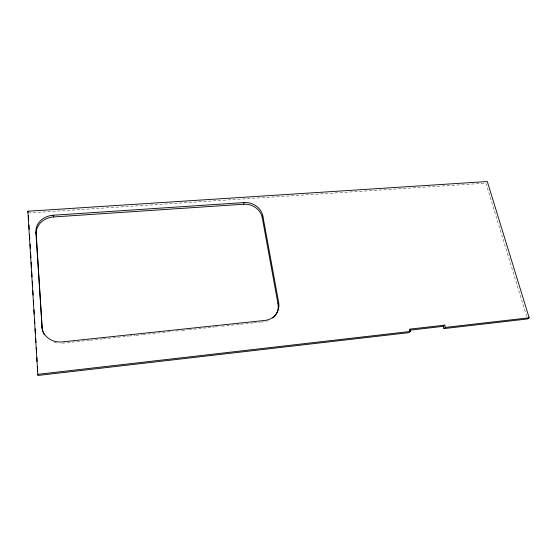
<?xml version="1.0" encoding="UTF-8"?>
<svg xmlns="http://www.w3.org/2000/svg" width="557" height="557" viewBox="0 0 557 557"><rect width="100%" height="100%" fill="white"/><g stroke="black" fill="none" stroke-linecap="round" stroke-linejoin="round"><path stroke-width="0.42" stroke-dasharray="2.79 2.09" d="M89.378 340.285L62.558 343.133A19.203 17.33 -13 0 1 60.038 343.251M90.241 340.195L102.356 338.907M103.219 338.816L128.305 336.15M129.168 336.052L135.226 335.411M136.089 335.321L142.146 334.673M143.01 334.583L172.419 331.457M175.88 331.088L181.074 330.538M181.937 330.447L187.994 329.8M188.858 329.709L207.023 327.781M207.886 327.69L213.944 327.043M214.807 326.952L218.267 326.583M221.728 326.214L239.893 324.285M240.756 324.195L252.871 322.907M253.734 322.816L259.792 322.169M260.655 322.078L264.115 321.709A17.232 15.93 25 0 0 266.295 321.34M28.254 212.969L485.913 183.135L527.221 318.131M56.717 342.938A19.203 17.33 -13 0 1 52.755 341.796M268.383 320.693A17.232 15.93 25 0 1 267.005 321.152"/><path stroke-width="0.84" d="M44.393 334.813A19.203 17.33 -13 0 1 42.116 327.6L36.24 233.905A18.27 15.791 -4 0 1 53.437 216.965L243.688 204.231L244.203 202.56A16.592 14.579 18.9 0 1 262.855 216.053L278.674 302.5L277.978 303.816A17.232 15.93 25 0 1 272.819 318.117M277.978 303.816L262.263 217.676L262.855 216.053M444.716 325.149L409.715 329.145L410.286 331.464L409.047 332.633L37.876 375.481L27.85 211.221L487.312 181.519L529.15 317.782L527.479 318.959L443.95 328.602L443.351 326.325L444.716 325.149L445.322 327.425L443.95 328.602M37.479 374.367L410.286 331.464M445.322 327.425L529.15 317.782M409.332 330.224L443.351 326.325M42.116 327.6L35.864 232.234A18.353 15.847 -3.9 0 1 53.145 215.246L244.203 202.56M27.85 211.221L28.122 212.384M35.864 232.234L36.24 233.905M53.145 215.246L53.437 216.965M28.407 215.559L28.665 219.883M28.971 225.07L29.229 229.393M29.535 234.581L29.793 238.897M30.099 244.084L30.357 248.408M30.607 252.732L30.913 257.919M31.171 262.243L31.477 267.43M31.735 271.746L32.041 276.933M32.299 281.257L32.605 286.444M32.863 290.768L33.114 295.092M33.42 300.279L33.678 304.595M33.984 309.783L34.242 314.106M34.548 319.293L34.806 323.617M35.112 328.804L35.37 333.128M35.676 338.315L35.927 342.632M36.233 347.819L36.49 352.142M36.797 357.329L37.054 361.653M37.361 366.84L37.618 371.164M243.688 204.231A16.522 14.531 18.9 0 1 262.263 217.676M278.674 302.5A17.309 15.986 25 0 1 264.756 320.456L62.293 341.894A19.293 17.399 -12.8 0 1 41.747 326.291"/></g></svg>
